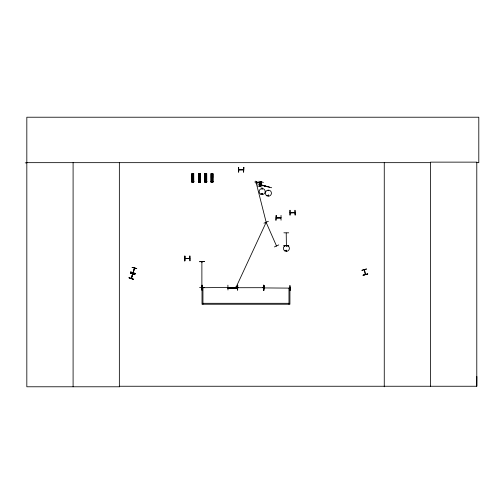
<?xml version="1.0" encoding="UTF-8"?>
<svg xmlns="http://www.w3.org/2000/svg" width="504" height="504" viewBox="0 0 504 504"><rect width="100%" height="100%" fill="white"/><g stroke="black" fill="none" stroke-linecap="round" stroke-linejoin="round"><path stroke-width="0.76" d="M476.444 162.66L478.8 162.66L478.8 117.218L26.825 117.218L26.825 386.782L119.423 386.782L119.36 386.253L476.79 386.253L476.86 376.507M228.709 287.96L228.696 287.532L236.704 287.589L236.697 288.011L228.091 288.162M266.118 222.302L266.295 222.781M256.076 182.36L266.295 222.743M276.249 245.492L276.488 245.921M132.59 273.785L131.185 278.378L131.576 277.924M131.519 277.937L131.393 278.441M261.923 189.044L262.414 188.912L262.017 189.214M261.733 193.675C262.742 195.243 262.496 192.635 261.878 193.492M262.502 193.882L261.954 193.567L262.332 194.046M268.141 190.663L268.657 190.594L268.172 190.726M267.952 195.294C268.72 197.114 269.079 193.857 267.971 195.413M268.676 195.489C268.254 194.248 267.882 196.51 268.726 195.413M285.951 250.482C286.751 252.157 287.003 249.322 286.02 250.387M286.07 250.601C286.933 249.612 286.549 251.578 286.121 250.677M364.512 270.226C364.052 268.103 365.873 276.047 365.413 274.031M254.999 182.265L255.295 181.1M256.032 182.53L256.334 181.364M257.531 185.888L262.187 187.129M258.735 181.226L263.409 182.398M256.215 181.818L260.102 182.82L256.152 182.083M259.339 186.36L260.549 181.698L259.365 186.367M259.535 186.411L260.744 181.749L259.604 186.423M260.618 184.842L260.165 184.722L260.555 185.1M260.631 184.376L260.719 184.054M260.121 186.562L261.356 181.906L260.184 186.575M261.563 181.957L260.36 186.619L261.582 181.963M263.995 185.749L271.688 187.753M269.615 187.198L266.017 186.215M133.51 279.373L128.974 277.729L133.516 279.355M130.366 273.118L134.977 274.504M132.124 267.404L136.805 268.556L132.13 267.372M132.621 274.34L132.773 273.874L132.439 274.302M133.119 272.733L134.511 268.115L132.962 272.683M132.709 274.245L131.418 278.416L132.817 273.855M132.766 273.836L131.38 278.403M134.6 268.141L133.34 272.192M235.645 288.162L266.137 222.352L276.463 245.87M276.627 245.782L276.438 245.41M202.23 287.721L227.903 287.475L227.487 287.721M237.718 287.5L238.153 287.715M290.178 212.594L294.998 212.562M263.51 287.5L263.075 287.721M289.926 288.093L289.391 288.099L289.926 287.929M238.77 169.646L239.306 169.646M243.054 169.646C247.338 169.842 230.473 169.854 243.589 169.867M266.49 222.724L266.269 222.239M286.587 246.034L286.266 245.624L286.518 246.059M185.434 258.571L185.044 258.357M189.699 258.495L184.962 258.602L189.769 258.584M294.998 212.732L290.191 212.782L294.966 212.764M263.447 287.69L237.819 287.721M264.606 287.91L264.134 287.929L289.825 288.118M238.82 169.646L243.526 169.627M202.054 262.168L202.079 261.696M263.97 223.19L268.393 221.287M278.762 244.9L274.39 246.928M361.948 270.276L366.591 268.978L361.96 270.339M363.075 275.096L367.762 273.962L363.126 275.291M363.119 275.272L367.75 273.93M227.821 287.721L227.43 287.671M263.409 287.721L263.025 287.671M289.485 287.878L289.825 287.878M192.742 182.171L192.938 181.856M199.389 181.755L199.301 182.177M205.727 181.818L205.72 182.171M212.14 181.856L212.071 182.177M189.983 255.982L190.058 260.795M189.762 258.313L189.271 258.596M290.228 212.757L294.928 212.543M289.926 215.088L289.92 210.269M276.249 217.747L280.961 217.715M281.03 220.204L281.03 215.391M204.378 261.418L199.559 261.696L204.378 261.4M227.903 285.176L227.966 289.995M237.466 289.995L237.705 285.176L237.491 289.995M264.121 285.604L263.901 290.424L264.083 285.604M289.907 285.604L290.184 290.417L289.945 285.604M199.559 287.494L204.378 287.456M263.025 287.507L263.409 287.475M264.184 287.929L264.619 288.093M289.876 288.093L289.491 288.124M201.877 289.995L202.11 285.176L201.896 289.995M283.891 232.804L288.704 232.823M285.264 245.738L283.891 245.732L285.27 245.864M287.16 245.725L288.71 245.725L287.33 245.845M283.891 245.75L285.264 245.763M287.33 245.738L288.71 245.75M25.2 162.849L26.825 162.842M26.825 162.66L430.529 162.66M238.505 167.322L238.524 172.141M243.854 167.322L243.621 172.141M243.589 172.141L243.835 167.322M193.769 173.578L191.911 173.584L191.923 182.291L193.769 182.278L193.731 173.578M204.895 173.584L206.747 173.578L206.741 182.278L204.895 182.291L204.901 173.584L205.002 182.291M211.113 173.584L212.972 173.578L212.934 182.278L211.113 182.291L211.113 173.584L211.119 182.291M192.037 174.472L193.643 174.472M198.526 174.472L200.132 174.472M205.015 174.472L206.621 174.472M211.239 174.472L212.846 174.472M192.037 175.058L193.643 175.058M198.526 175.058L200.132 175.058M205.015 175.058L206.621 175.058M211.239 175.058L212.846 175.058M192.037 175.94L193.643 175.94M198.526 175.94L200.132 175.94M205.015 175.94L206.621 175.94M211.239 175.94L212.846 175.94M192.037 176.728L193.643 176.728M198.526 176.728L200.132 176.728M205.015 176.728L206.621 176.728M211.239 176.728L212.846 176.728M192.037 177.61L193.643 177.61M198.526 177.61L200.132 177.61M205.015 177.61L206.621 177.61M211.239 177.61L212.846 177.61M192.037 181.396L193.643 181.396M198.526 181.396L200.132 181.396M205.015 181.396L206.621 181.396M211.239 181.396L212.846 181.396M198.406 182.291L200.258 182.278L200.258 173.578L198.406 173.584L198.412 182.291L198.513 173.584M202.948 303.307L288.981 303.307M235.708 286.978L236.269 286.984M235.721 287.312L236.25 287.318M235.79 288.269L236.313 288.275M235.771 288.603L236.332 288.609M286.36 245.99L286.404 245.467L286.291 245.952M189.662 258.287L185.031 258.691M276.299 217.936L280.961 217.879L276.211 217.936M237.819 287.696L238.203 287.5M237.302 288.162L236.792 287.998M260.083 182.889L261.236 183.185M260.051 183.021L261.204 183.317M260.272 183.834L260.788 183.966M260.221 184.029L260.738 184.162M260.19 184.162L260.707 184.294M260.14 184.351L260.656 184.489M255.969 183.532L265.104 185.888M260.152 184.773L267.8 186.751L260.114 184.936M130.725 272.047L135.33 273.464M130.372 273.086L134.984 274.472M128.967 277.761L133.573 279.185M364.436 269.867L365.255 274.415M286.404 245.511L286.215 233.075M189.781 255.982L189.882 260.801M184.829 256.089L184.93 260.902M295.256 215.051L294.979 210.237L295.042 215.057M290.096 210.269L290.128 215.088M263.56 285.176L263.554 289.995M237.667 285.176L237.667 289.995M201.89 262.168L201.883 261.733L201.883 287.419M202.079 285.176L202.079 289.995M476.79 386.253L476.79 162.137L430.529 162.137L430.529 386.253M384.262 162.66L384.262 386.782M288.981 304.246L288.981 288.187L289.92 288.187L289.92 304.246L202.016 304.246L202.016 288.187L202.948 288.187L202.948 304.246M238.707 167.322L238.707 172.141M212.827 173.578L212.846 182.278M212.719 173.578L212.719 182.278M212.657 173.578L212.619 182.278M212.531 173.578L212.531 182.278M212.417 173.578L212.404 182.278M212.285 182.278L211.793 182.278M211.68 173.584L211.674 182.291M211.554 173.584L211.567 182.291M211.434 182.291L211.466 173.584L211.359 182.291M211.258 173.584L211.239 182.291M206.621 173.578L206.64 182.278M206.539 173.578L206.508 182.278L206.438 173.578M206.306 173.578L206.306 182.278M206.193 173.578L206.193 182.278M206.067 182.278L205.575 182.278M205.449 173.584L205.456 182.291M205.418 173.584L205.349 182.291M205.241 173.584L205.33 182.291M205.21 182.291L205.134 173.584L205.034 182.291M200.132 173.578L200.132 182.278M200.044 173.578L200.006 182.278M199.937 173.578L199.949 182.278M199.836 173.578L199.804 182.278M199.735 173.578L199.697 182.278M199.578 182.278L199.086 182.278M198.96 173.584L198.967 182.291M198.929 182.291L198.859 173.584L198.752 182.291M198.658 173.584L198.721 182.291M198.614 173.584L198.526 182.291M193.631 173.578L193.643 182.278M193.517 182.278L193.517 173.578L193.416 182.278M193.328 173.578L193.316 182.278M193.215 173.578L193.246 182.278M193.089 182.278L192.597 182.278M192.478 173.584L192.44 182.291M192.333 173.584L192.364 182.291M192.232 173.584L192.226 182.291M192.156 173.584L192.125 182.291M192.037 173.584L192.024 182.291M119.353 162.66L119.353 386.782M73.093 162.66L73.093 386.782M192.496 177.074C192.931 178.441 193.555 176.117 192.496 177.074M198.986 177.074C199.42 178.441 200.044 176.117 198.986 177.074M205.474 177.074C205.903 178.435 206.539 176.129 205.474 177.074M211.693 177.074C212.121 178.435 212.764 176.129 211.693 177.074M130.738 272.015L135.267 273.659L130.731 272.028M184.899 256.089L184.754 260.908L184.899 256.089M276.179 215.422L275.946 220.235L276.179 215.422M263.762 285.176L263.523 289.995L263.762 285.176M193.914 181.648L191.772 181.648L193.914 181.711M200.403 181.648L198.261 181.648L200.403 181.711M206.892 181.648L204.75 181.648L206.892 181.711M213.11 181.648L210.968 181.648L213.11 181.711M237.403 287.954L227.984 288.162L237.403 287.954M284.899 250.948A2.999 2.999 0 0 0 289.397 248.352A2.999 2.999 0 0 0 284.899 245.75A2.999 2.999 0 0 0 284.899 250.948M266.881 195.804A3.049 3.049 0 0 0 271.448 193.164A3.049 3.049 0 0 0 266.881 190.525A3.049 3.049 0 0 0 266.881 195.804M260.681 194.153A3.011 3.011 0 0 0 265.192 191.545A3.011 3.011 0 0 0 260.681 188.937A3.011 3.011 0 0 0 260.681 194.153"/></g></svg>
